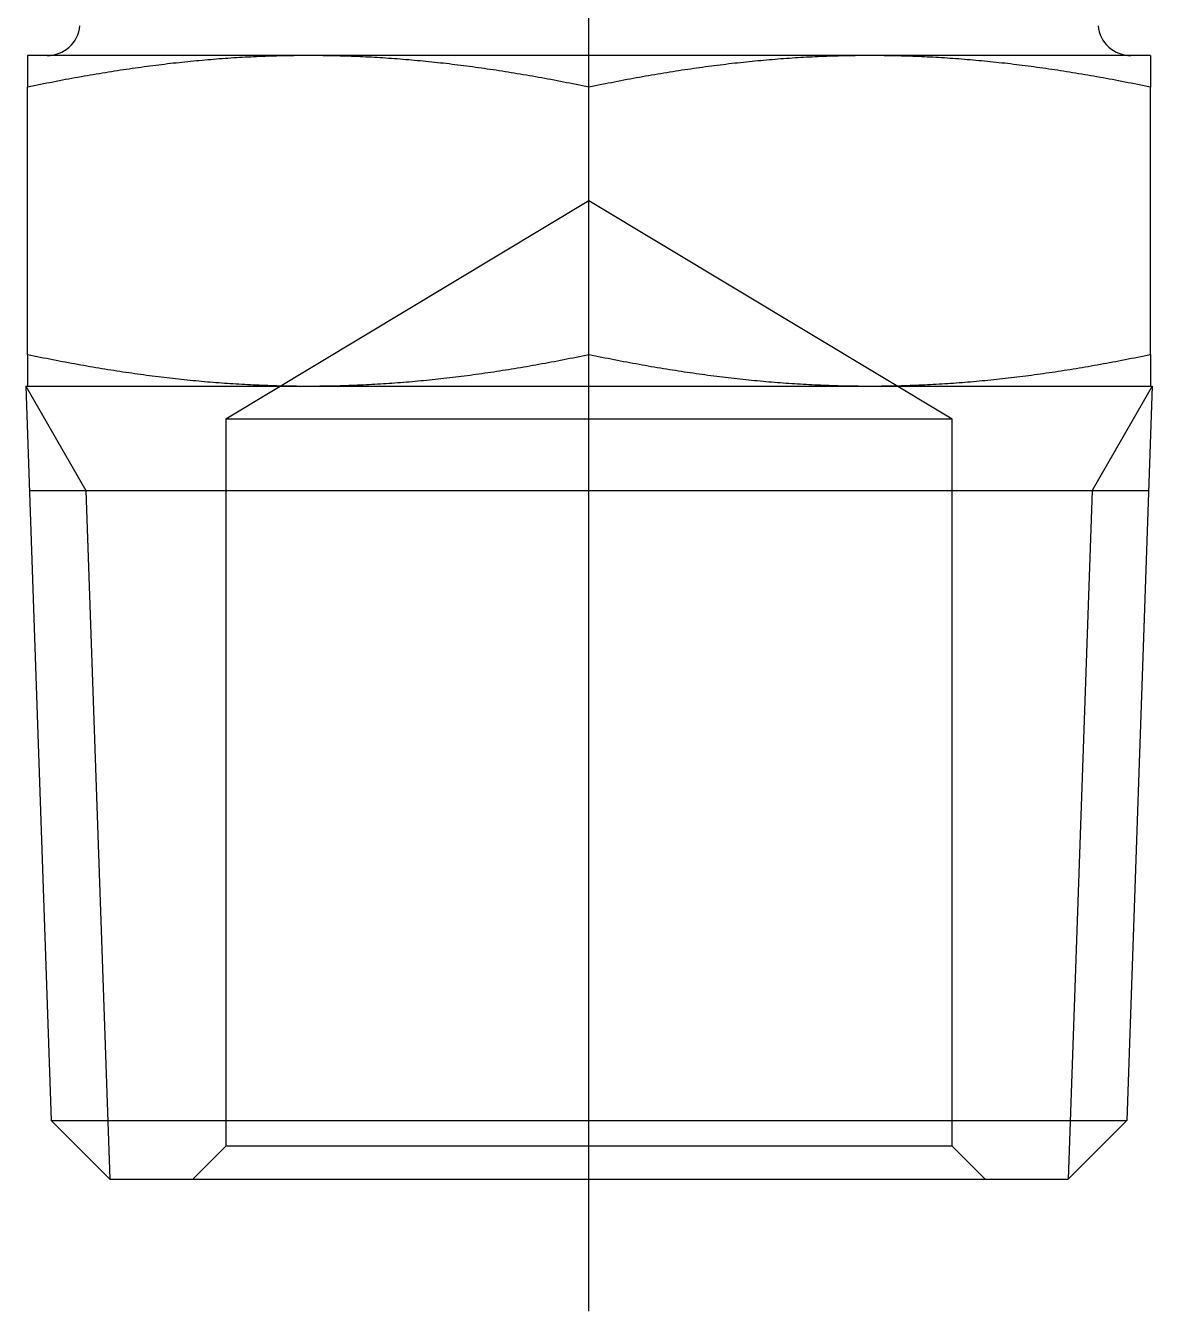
# Model space of a CAD drawing. Extents: x -50 to 64, y -50 to 12.
# Drawn here: x 42.66 to 59.71, y -32 to -12.55 of the extents above; entities that cross this region are included whole.
import ezdxf

# ---------------------------------------------------------------- set-up
doc = ezdxf.new("R2010")
doc.units = 0
doc.linetypes.add('CENTER', pattern=[50.8, 31.75, -6.35, 6.35, -6.35])
doc.linetypes.add('DASHED', pattern=[19.05, 12.7, -6.35])
doc.layers.get('0').update_dxf_attribs({"linetype": 'CONTINUOUS'})
doc.layers.add('CENTER', color=1, linetype='CENTER')

msp = doc.modelspace()

# ---------------------------------------------------------------- linework, layer by layer
at = {"color": 7, "linetype": 'CONTINUOUS'}
for p, q in [((46.935586, -13), (42.685586, -13)), ((42.685586, -13), (42.685586, -13.478604)), ((55.435586, -13), (46.935586, -13)), ((59.685586, -13), (55.435586, -13)), ((59.685586, -13), (59.685586, -13.478604)), ((42.685586, -17.521396), (42.685586, -13.478604)), ((51.185586, -17.521396), (51.185586, -13.478604)), ((59.685586, -17.521396), (59.685586, -13.478604)), ((42.685586, -17.521396), (42.685586, -18)), ((59.685586, -17.521396), (59.685586, -18)), ((42.657284, -18), (46.935586, -18)), ((42.657284, -18), (43.045359, -29.113026)), ((46.935586, -18), (55.435586, -18)), ((55.435586, -18), (59.713889, -18)), ((59.713889, -18), (59.325813, -29.113026)), ((42.712392, -19.578085), (59.658781, -19.578085)), ((43.045359, -29.113026), (59.325813, -29.113026)), ((43.932333, -30), (43.045359, -29.113026)), ((58.438839, -30), (59.325813, -29.113026)), ((43.932333, -30), (58.438839, -30))]:
    msp.add_line(p, q, dxfattribs=at)
at = {"color": 3, "linetype": 'DASHED'}
for p, q in [((51.185586, -15.195267), (45.685586, -18.5)), ((56.685586, -18.5), (51.185586, -15.195267)), ((56.685586, -18.5), (45.685586, -18.5)), ((45.685586, -18.5), (45.685586, -29.5)), ((56.685586, -29.5), (56.685586, -18.5)), ((45.685586, -29.5), (45.185586, -30)), ((56.685586, -29.5), (45.685586, -29.5)), ((57.185586, -30), (56.685586, -29.5))]:
    msp.add_line(p, q, dxfattribs=at)
at = {"color": 3, "linetype": 'CONTINUOUS'}
for p, q in [((42.657284, -18), (43.568392, -19.578085)), ((59.713889, -18), (58.802781, -19.578085)), ((43.568392, -19.578085), (43.932333, -30)), ((58.802781, -19.578085), (58.438839, -30))]:
    msp.add_line(p, q, dxfattribs=at)
at = {"color": 7}
for points in [[(46.9356, -13, 0), (46.8917, -13.0001, 0), (46.8479, -13.0002, 0), (46.8041, -13.0005, 0), (46.7604, -13.0009, 0), (46.7167, -13.0014, 0), (46.6731, -13.002, 0), (46.6295, -13.0027, 0), (46.5859, -13.0035, 0), (46.5424, -13.0044, 0), (46.4989, -13.0054, 0), (46.4554, -13.0066, 0), (46.412, -13.0078, 0), (46.3685, -13.0092, 0), (46.3251, -13.0106, 0), (46.2818, -13.0122, 0), (46.2384, -13.0138, 0), (46.1951, -13.0156, 0), (46.1517, -13.0175, 0), (46.1084, -13.0195, 0), (46.0651, -13.0216, 0), (46.0218, -13.0237, 0), (45.9785, -13.026, 0), (45.9352, -13.0284, 0), (45.8919, -13.0309, 0), (45.8486, -13.0335, 0), (45.8053, -13.0363, 0), (45.762, -13.0391, 0), (45.7187, -13.042, 0), (45.6753, -13.045, 0), (45.632, -13.0481, 0), (45.5886, -13.0514, 0), (45.5453, -13.0547, 0), (45.5019, -13.0581, 0), (45.4585, -13.0617, 0), (45.415, -13.0653, 0), (45.3716, -13.0691, 0), (45.3281, -13.0729, 0), (45.2846, -13.0769, 0), (45.241, -13.0809, 0), (45.1974, -13.0851, 0), (45.1538, -13.0893, 0), (45.1101, -13.0937, 0), (45.0664, -13.0982, 0), (45.0227, -13.1027, 0), (44.9789, -13.1074, 0), (44.9351, -13.1122, 0), (44.8912, -13.1171, 0), (44.8473, -13.1221, 0), (44.8033, -13.1272, 0), (44.7593, -13.1324, 0), (44.7152, -13.1377, 0), (44.671, -13.1431, 0), (44.6268, -13.1486, 0), (44.5825, -13.1542, 0), (44.5382, -13.1599, 0), (44.4938, -13.1658, 0), (44.4493, -13.1717, 0), (44.4047, -13.1777, 0), (44.3601, -13.1839, 0), (44.3154, -13.1901, 0), (44.2706, -13.1965, 0), (44.2258, -13.203, 0), (44.1808, -13.2095, 0), (44.1358, -13.2162, 0), (44.0907, -13.223, 0), (44.0455, -13.2299, 0), (44.0002, -13.2369, 0), (43.9548, -13.244, 0), (43.9093, -13.2512, 0), (43.8637, -13.2586, 0), (43.818, -13.266, 0), (43.7723, -13.2736, 0), (43.7264, -13.2812, 0), (43.6804, -13.289, 0), (43.6343, -13.2969, 0), (43.588, -13.3049, 0), (43.5417, -13.313, 0), (43.4953, -13.3212, 0), (43.4487, -13.3295, 0), (43.402, -13.338, 0), (43.3552, -13.3465, 0), (43.3083, -13.3552, 0), (43.2612, -13.364, 0), (43.214, -13.3729, 0), (43.1667, -13.3819, 0), (43.1192, -13.3911, 0), (43.0716, -13.4003, 0), (43.0239, -13.4097, 0), (42.976, -13.4192, 0), (42.928, -13.4288, 0), (42.8798, -13.4385, 0), (42.8315, -13.4483, 0), (42.783, -13.4583, 0), (42.7344, -13.4684, 0), (42.6856, -13.4786, 0)], [(51.1856, -13.4786, 0), (51.1368, -13.4684, 0), (51.0882, -13.4583, 0), (51.0397, -13.4483, 0), (50.9914, -13.4385, 0), (50.9432, -13.4288, 0), (50.8952, -13.4192, 0), (50.8473, -13.4097, 0), (50.7995, -13.4003, 0), (50.7519, -13.3911, 0), (50.7045, -13.3819, 0), (50.6572, -13.3729, 0), (50.61, -13.364, 0), (50.5629, -13.3552, 0), (50.516, -13.3465, 0), (50.4692, -13.338, 0), (50.4225, -13.3295, 0), (50.3759, -13.3212, 0), (50.3295, -13.313, 0), (50.2831, -13.3049, 0), (50.2369, -13.2969, 0), (50.1908, -13.289, 0), (50.1448, -13.2812, 0), (50.0989, -13.2736, 0), (50.0531, -13.266, 0), (50.0074, -13.2586, 0), (49.9619, -13.2512, 0), (49.9164, -13.244, 0), (49.871, -13.2369, 0), (49.8257, -13.2299, 0), (49.7805, -13.223, 0), (49.7354, -13.2162, 0), (49.6903, -13.2095, 0), (49.6454, -13.203, 0), (49.6005, -13.1965, 0), (49.5558, -13.1901, 0), (49.5111, -13.1839, 0), (49.4664, -13.1777, 0), (49.4219, -13.1717, 0), (49.3774, -13.1658, 0), (49.333, -13.1599, 0), (49.2887, -13.1542, 0), (49.2444, -13.1486, 0), (49.2002, -13.1431, 0), (49.156, -13.1377, 0), (49.1119, -13.1324, 0), (49.0679, -13.1272, 0), (49.0239, -13.1221, 0), (48.98, -13.1171, 0), (48.9361, -13.1122, 0), (48.8923, -13.1074, 0), (48.8485, -13.1027, 0), (48.8047, -13.0982, 0), (48.761, -13.0937, 0), (48.7174, -13.0893, 0), (48.6738, -13.0851, 0), (48.6302, -13.0809, 0), (48.5866, -13.0769, 0), (48.5431, -13.0729, 0), (48.4996, -13.0691, 0), (48.4562, -13.0653, 0), (48.4127, -13.0617, 0), (48.3693, -13.0581, 0), (48.3259, -13.0547, 0), (48.2825, -13.0514, 0), (48.2392, -13.0481, 0), (48.1958, -13.045, 0), (48.1525, -13.042, 0), (48.1092, -13.0391, 0), (48.0659, -13.0363, 0), (48.0226, -13.0335, 0), (47.9793, -13.0309, 0), (47.936, -13.0284, 0), (47.8927, -13.026, 0), (47.8494, -13.0237, 0), (47.8061, -13.0216, 0), (47.7628, -13.0195, 0), (47.7195, -13.0175, 0), (47.6761, -13.0156, 0), (47.6328, -13.0138, 0), (47.5894, -13.0122, 0), (47.546, -13.0106, 0), (47.5026, -13.0092, 0), (47.4592, -13.0078, 0), (47.4158, -13.0066, 0), (47.3723, -13.0054, 0), (47.3288, -13.0044, 0), (47.2853, -13.0035, 0), (47.2417, -13.0027, 0), (47.1981, -13.002, 0), (47.1545, -13.0014, 0), (47.1108, -13.0009, 0), (47.067, -13.0005, 0), (47.0233, -13.0002, 0), (46.9795, -13.0001, 0), (46.9356, -13, 0)], [(55.4356, -13, 0), (55.3917, -13.0001, 0), (55.3479, -13.0002, 0), (55.3041, -13.0005, 0), (55.2604, -13.0009, 0), (55.2167, -13.0014, 0), (55.1731, -13.002, 0), (55.1295, -13.0027, 0), (55.0859, -13.0035, 0), (55.0424, -13.0044, 0), (54.9989, -13.0054, 0), (54.9554, -13.0066, 0), (54.912, -13.0078, 0), (54.8685, -13.0092, 0), (54.8251, -13.0106, 0), (54.7818, -13.0122, 0), (54.7384, -13.0138, 0), (54.6951, -13.0156, 0), (54.6517, -13.0175, 0), (54.6084, -13.0195, 0), (54.5651, -13.0216, 0), (54.5218, -13.0237, 0), (54.4785, -13.026, 0), (54.4352, -13.0284, 0), (54.3919, -13.0309, 0), (54.3486, -13.0335, 0), (54.3053, -13.0363, 0), (54.262, -13.0391, 0), (54.2187, -13.042, 0), (54.1753, -13.045, 0), (54.132, -13.0481, 0), (54.0886, -13.0514, 0), (54.0453, -13.0547, 0), (54.0019, -13.0581, 0), (53.9585, -13.0617, 0), (53.915, -13.0653, 0), (53.8716, -13.0691, 0), (53.8281, -13.0729, 0), (53.7846, -13.0769, 0), (53.741, -13.0809, 0), (53.6974, -13.0851, 0), (53.6538, -13.0893, 0), (53.6101, -13.0937, 0), (53.5664, -13.0982, 0), (53.5227, -13.1027, 0), (53.4789, -13.1074, 0), (53.4351, -13.1122, 0), (53.3912, -13.1171, 0), (53.3473, -13.1221, 0), (53.3033, -13.1272, 0), (53.2593, -13.1324, 0), (53.2152, -13.1377, 0), (53.171, -13.1431, 0), (53.1268, -13.1486, 0), (53.0825, -13.1542, 0), (53.0382, -13.1599, 0), (52.9938, -13.1658, 0), (52.9493, -13.1717, 0), (52.9047, -13.1777, 0), (52.8601, -13.1839, 0), (52.8154, -13.1901, 0), (52.7706, -13.1965, 0), (52.7258, -13.203, 0), (52.6808, -13.2095, 0), (52.6358, -13.2162, 0), (52.5907, -13.223, 0), (52.5455, -13.2299, 0), (52.5002, -13.2369, 0), (52.4548, -13.244, 0), (52.4093, -13.2512, 0), (52.3637, -13.2586, 0), (52.318, -13.266, 0), (52.2723, -13.2736, 0), (52.2264, -13.2812, 0), (52.1804, -13.289, 0), (52.1343, -13.2969, 0), (52.088, -13.3049, 0), (52.0417, -13.313, 0), (51.9953, -13.3212, 0), (51.9487, -13.3295, 0), (51.902, -13.338, 0), (51.8552, -13.3465, 0), (51.8083, -13.3552, 0), (51.7612, -13.364, 0), (51.714, -13.3729, 0), (51.6667, -13.3819, 0), (51.6192, -13.3911, 0), (51.5716, -13.4003, 0), (51.5239, -13.4097, 0), (51.476, -13.4192, 0), (51.428, -13.4288, 0), (51.3798, -13.4385, 0), (51.3315, -13.4483, 0), (51.283, -13.4583, 0), (51.2344, -13.4684, 0), (51.1856, -13.4786, 0)], [(59.6856, -13.4786, 0), (59.6368, -13.4684, 0), (59.5882, -13.4583, 0), (59.5397, -13.4483, 0), (59.4914, -13.4385, 0), (59.4432, -13.4288, 0), (59.3952, -13.4192, 0), (59.3473, -13.4097, 0), (59.2995, -13.4003, 0), (59.2519, -13.3911, 0), (59.2045, -13.3819, 0), (59.1572, -13.3729, 0), (59.11, -13.364, 0), (59.0629, -13.3552, 0), (59.016, -13.3465, 0), (58.9692, -13.338, 0), (58.9225, -13.3295, 0), (58.8759, -13.3212, 0), (58.8295, -13.313, 0), (58.7831, -13.3049, 0), (58.7369, -13.2969, 0), (58.6908, -13.289, 0), (58.6448, -13.2812, 0), (58.5989, -13.2736, 0), (58.5531, -13.266, 0), (58.5074, -13.2586, 0), (58.4619, -13.2512, 0), (58.4164, -13.244, 0), (58.371, -13.2369, 0), (58.3257, -13.2299, 0), (58.2805, -13.223, 0), (58.2354, -13.2162, 0), (58.1903, -13.2095, 0), (58.1454, -13.203, 0), (58.1005, -13.1965, 0), (58.0558, -13.1901, 0), (58.0111, -13.1839, 0), (57.9664, -13.1777, 0), (57.9219, -13.1717, 0), (57.8774, -13.1658, 0), (57.833, -13.1599, 0), (57.7887, -13.1542, 0), (57.7444, -13.1486, 0), (57.7002, -13.1431, 0), (57.656, -13.1377, 0), (57.6119, -13.1324, 0), (57.5679, -13.1272, 0), (57.5239, -13.1221, 0), (57.48, -13.1171, 0), (57.4361, -13.1122, 0), (57.3923, -13.1074, 0), (57.3485, -13.1027, 0), (57.3047, -13.0982, 0), (57.261, -13.0937, 0), (57.2174, -13.0893, 0), (57.1738, -13.0851, 0), (57.1302, -13.0809, 0), (57.0866, -13.0769, 0), (57.0431, -13.0729, 0), (56.9996, -13.0691, 0), (56.9562, -13.0653, 0), (56.9127, -13.0617, 0), (56.8693, -13.0581, 0), (56.8259, -13.0547, 0), (56.7825, -13.0514, 0), (56.7392, -13.0481, 0), (56.6958, -13.045, 0), (56.6525, -13.042, 0), (56.6092, -13.0391, 0), (56.5659, -13.0363, 0), (56.5226, -13.0335, 0), (56.4793, -13.0309, 0), (56.436, -13.0284, 0), (56.3927, -13.026, 0), (56.3494, -13.0237, 0), (56.3061, -13.0216, 0), (56.2628, -13.0195, 0), (56.2195, -13.0175, 0), (56.1761, -13.0156, 0), (56.1328, -13.0138, 0), (56.0894, -13.0122, 0), (56.046, -13.0106, 0), (56.0026, -13.0092, 0), (55.9592, -13.0078, 0), (55.9158, -13.0066, 0), (55.8723, -13.0054, 0), (55.8288, -13.0044, 0), (55.7853, -13.0035, 0), (55.7417, -13.0027, 0), (55.6981, -13.002, 0), (55.6545, -13.0014, 0), (55.6108, -13.0009, 0), (55.567, -13.0005, 0), (55.5233, -13.0002, 0), (55.4795, -13.0001, 0), (55.4356, -13, 0)], [(42.6856, -17.5214, 0), (42.734, -17.5315, 0), (42.7822, -17.5415, 0), (42.8304, -17.5514, 0), (42.8783, -17.5612, 0), (42.9262, -17.5709, 0), (42.9738, -17.5804, 0), (43.0214, -17.5898, 0), (43.0688, -17.5991, 0), (43.1161, -17.6083, 0), (43.1633, -17.6174, 0), (43.2103, -17.6264, 0), (43.2573, -17.6353, 0), (43.304, -17.644, 0), (43.3507, -17.6526, 0), (43.3973, -17.6612, 0), (43.4437, -17.6696, 0), (43.4901, -17.6779, 0), (43.5363, -17.6861, 0), (43.5824, -17.6941, 0), (43.6284, -17.7021, 0), (43.6743, -17.71, 0), (43.7201, -17.7177, 0), (43.7659, -17.7254, 0), (43.8115, -17.7329, 0), (43.857, -17.7403, 0), (43.9024, -17.7477, 0), (43.9478, -17.7549, 0), (43.993, -17.762, 0), (44.0382, -17.769, 0), (44.0833, -17.7759, 0), (44.1283, -17.7827, 0), (44.1732, -17.7893, 0), (44.218, -17.7959, 0), (44.2628, -17.8024, 0), (44.3075, -17.8087, 0), (44.3521, -17.815, 0), (44.3967, -17.8212, 0), (44.4411, -17.8272, 0), (44.4856, -17.8331, 0), (44.5299, -17.839, 0), (44.5742, -17.8447, 0), (44.6185, -17.8504, 0), (44.6627, -17.8559, 0), (44.7068, -17.8613, 0), (44.7509, -17.8666, 0), (44.7949, -17.8718, 0), (44.8389, -17.877, 0), (44.8828, -17.882, 0), (44.9267, -17.8869, 0), (44.9706, -17.8917, 0), (45.0144, -17.8964, 0), (45.0582, -17.901, 0), (45.1019, -17.9055, 0), (45.1456, -17.9099, 0), (45.1893, -17.9141, 0), (45.233, -17.9183, 0), (45.2766, -17.9224, 0), (45.3202, -17.9264, 0), (45.3637, -17.9303, 0), (45.4073, -17.934, 0), (45.4508, -17.9377, 0), (45.4944, -17.9413, 0), (45.5379, -17.9447, 0), (45.5814, -17.9481, 0), (45.6248, -17.9513, 0), (45.6683, -17.9545, 0), (45.7118, -17.9575, 0), (45.7552, -17.9605, 0), (45.7987, -17.9633, 0), (45.8422, -17.9661, 0), (45.8856, -17.9687, 0), (45.9291, -17.9712, 0), (45.9726, -17.9736, 0), (46.0161, -17.976, 0), (46.0596, -17.9782, 0), (46.1031, -17.9803, 0), (46.1466, -17.9823, 0), (46.1902, -17.9842, 0), (46.2338, -17.986, 0), (46.2773, -17.9877, 0), (46.321, -17.9892, 0), (46.3646, -17.9907, 0), (46.4083, -17.9921, 0), (46.452, -17.9933, 0), (46.4957, -17.9945, 0), (46.5395, -17.9955, 0), (46.5833, -17.9965, 0), (46.6272, -17.9973, 0), (46.6711, -17.998, 0), (46.7151, -17.9986, 0), (46.7591, -17.9991, 0), (46.8031, -17.9995, 0), (46.8472, -17.9998, 0), (46.8914, -17.9999, 0), (46.9356, -18, 0)], [(46.9356, -18, 0), (46.9798, -17.9999, 0), (47.024, -17.9998, 0), (47.0681, -17.9995, 0), (47.1121, -17.9991, 0), (47.1561, -17.9986, 0), (47.2001, -17.998, 0), (47.244, -17.9973, 0), (47.2878, -17.9965, 0), (47.3317, -17.9955, 0), (47.3754, -17.9945, 0), (47.4192, -17.9933, 0), (47.4629, -17.9921, 0), (47.5066, -17.9907, 0), (47.5502, -17.9892, 0), (47.5938, -17.9877, 0), (47.6374, -17.986, 0), (47.681, -17.9842, 0), (47.7245, -17.9823, 0), (47.7681, -17.9803, 0), (47.8116, -17.9782, 0), (47.8551, -17.976, 0), (47.8986, -17.9736, 0), (47.9421, -17.9712, 0), (47.9855, -17.9687, 0), (48.029, -17.9661, 0), (48.0725, -17.9633, 0), (48.1159, -17.9605, 0), (48.1594, -17.9575, 0), (48.2029, -17.9545, 0), (48.2463, -17.9513, 0), (48.2898, -17.9481, 0), (48.3333, -17.9447, 0), (48.3768, -17.9413, 0), (48.4203, -17.9377, 0), (48.4639, -17.934, 0), (48.5074, -17.9303, 0), (48.551, -17.9264, 0), (48.5946, -17.9224, 0), (48.6382, -17.9183, 0), (48.6819, -17.9141, 0), (48.7255, -17.9099, 0), (48.7693, -17.9055, 0), (48.813, -17.901, 0), (48.8568, -17.8964, 0), (48.9006, -17.8917, 0), (48.9444, -17.8869, 0), (48.9883, -17.882, 0), (49.0323, -17.877, 0), (49.0763, -17.8718, 0), (49.1203, -17.8666, 0), (49.1644, -17.8613, 0), (49.2085, -17.8559, 0), (49.2527, -17.8504, 0), (49.2969, -17.8447, 0), (49.3412, -17.839, 0), (49.3856, -17.8331, 0), (49.43, -17.8272, 0), (49.4745, -17.8212, 0), (49.5191, -17.815, 0), (49.5637, -17.8087, 0), (49.6084, -17.8024, 0), (49.6532, -17.7959, 0), (49.698, -17.7893, 0), (49.7429, -17.7827, 0), (49.7879, -17.7759, 0), (49.833, -17.769, 0), (49.8782, -17.762, 0), (49.9234, -17.7549, 0), (49.9688, -17.7477, 0), (50.0142, -17.7403, 0), (50.0597, -17.7329, 0), (50.1053, -17.7254, 0), (50.151, -17.7177, 0), (50.1968, -17.71, 0), (50.2427, -17.7021, 0), (50.2888, -17.6941, 0), (50.3349, -17.6861, 0), (50.3811, -17.6779, 0), (50.4274, -17.6696, 0), (50.4739, -17.6612, 0), (50.5204, -17.6526, 0), (50.5671, -17.644, 0), (50.6139, -17.6353, 0), (50.6608, -17.6264, 0), (50.7079, -17.6174, 0), (50.755, -17.6083, 0), (50.8023, -17.5991, 0), (50.8498, -17.5898, 0), (50.8973, -17.5804, 0), (50.945, -17.5709, 0), (50.9928, -17.5612, 0), (51.0408, -17.5514, 0), (51.0889, -17.5415, 0), (51.1372, -17.5315, 0), (51.1856, -17.5214, 0)], [(51.1856, -17.5214, 0), (51.234, -17.5315, 0), (51.2822, -17.5415, 0), (51.3304, -17.5514, 0), (51.3783, -17.5612, 0), (51.4262, -17.5709, 0), (51.4738, -17.5804, 0), (51.5214, -17.5898, 0), (51.5688, -17.5991, 0), (51.6161, -17.6083, 0), (51.6633, -17.6174, 0), (51.7103, -17.6264, 0), (51.7573, -17.6353, 0), (51.804, -17.644, 0), (51.8507, -17.6526, 0), (51.8973, -17.6612, 0), (51.9437, -17.6696, 0), (51.9901, -17.6779, 0), (52.0363, -17.6861, 0), (52.0824, -17.6941, 0), (52.1284, -17.7021, 0), (52.1743, -17.71, 0), (52.2201, -17.7177, 0), (52.2659, -17.7254, 0), (52.3115, -17.7329, 0), (52.357, -17.7403, 0), (52.4024, -17.7477, 0), (52.4478, -17.7549, 0), (52.493, -17.762, 0), (52.5382, -17.769, 0), (52.5833, -17.7759, 0), (52.6283, -17.7827, 0), (52.6732, -17.7893, 0), (52.718, -17.7959, 0), (52.7628, -17.8024, 0), (52.8075, -17.8087, 0), (52.8521, -17.815, 0), (52.8967, -17.8212, 0), (52.9411, -17.8272, 0), (52.9856, -17.8331, 0), (53.0299, -17.839, 0), (53.0742, -17.8447, 0), (53.1185, -17.8504, 0), (53.1627, -17.8559, 0), (53.2068, -17.8613, 0), (53.2509, -17.8666, 0), (53.2949, -17.8718, 0), (53.3389, -17.877, 0), (53.3828, -17.882, 0), (53.4267, -17.8869, 0), (53.4706, -17.8917, 0), (53.5144, -17.8964, 0), (53.5582, -17.901, 0), (53.6019, -17.9055, 0), (53.6456, -17.9099, 0), (53.6893, -17.9141, 0), (53.733, -17.9183, 0), (53.7766, -17.9224, 0), (53.8202, -17.9264, 0), (53.8637, -17.9303, 0), (53.9073, -17.934, 0), (53.9508, -17.9377, 0), (53.9944, -17.9413, 0), (54.0379, -17.9447, 0), (54.0814, -17.9481, 0), (54.1248, -17.9513, 0), (54.1683, -17.9545, 0), (54.2118, -17.9575, 0), (54.2552, -17.9605, 0), (54.2987, -17.9633, 0), (54.3422, -17.9661, 0), (54.3856, -17.9687, 0), (54.4291, -17.9712, 0), (54.4726, -17.9736, 0), (54.5161, -17.976, 0), (54.5596, -17.9782, 0), (54.6031, -17.9803, 0), (54.6466, -17.9823, 0), (54.6902, -17.9842, 0), (54.7338, -17.986, 0), (54.7773, -17.9877, 0), (54.821, -17.9892, 0), (54.8646, -17.9907, 0), (54.9083, -17.9921, 0), (54.952, -17.9933, 0), (54.9957, -17.9945, 0), (55.0395, -17.9955, 0), (55.0833, -17.9965, 0), (55.1272, -17.9973, 0), (55.1711, -17.998, 0), (55.2151, -17.9986, 0), (55.2591, -17.9991, 0), (55.3031, -17.9995, 0), (55.3472, -17.9998, 0), (55.3914, -17.9999, 0), (55.4356, -18, 0)], [(55.4356, -18, 0), (55.4798, -17.9999, 0), (55.524, -17.9998, 0), (55.5681, -17.9995, 0), (55.6121, -17.9991, 0), (55.6561, -17.9986, 0), (55.7001, -17.998, 0), (55.744, -17.9973, 0), (55.7878, -17.9965, 0), (55.8317, -17.9955, 0), (55.8754, -17.9945, 0), (55.9192, -17.9933, 0), (55.9629, -17.9921, 0), (56.0066, -17.9907, 0), (56.0502, -17.9892, 0), (56.0938, -17.9877, 0), (56.1374, -17.986, 0), (56.181, -17.9842, 0), (56.2245, -17.9823, 0), (56.2681, -17.9803, 0), (56.3116, -17.9782, 0), (56.3551, -17.976, 0), (56.3986, -17.9736, 0), (56.4421, -17.9712, 0), (56.4855, -17.9687, 0), (56.529, -17.9661, 0), (56.5725, -17.9633, 0), (56.6159, -17.9605, 0), (56.6594, -17.9575, 0), (56.7029, -17.9545, 0), (56.7463, -17.9513, 0), (56.7898, -17.9481, 0), (56.8333, -17.9447, 0), (56.8768, -17.9413, 0), (56.9203, -17.9377, 0), (56.9639, -17.934, 0), (57.0074, -17.9303, 0), (57.051, -17.9264, 0), (57.0946, -17.9224, 0), (57.1382, -17.9183, 0), (57.1819, -17.9141, 0), (57.2255, -17.9099, 0), (57.2693, -17.9055, 0), (57.313, -17.901, 0), (57.3568, -17.8964, 0), (57.4006, -17.8917, 0), (57.4444, -17.8869, 0), (57.4883, -17.882, 0), (57.5323, -17.877, 0), (57.5763, -17.8718, 0), (57.6203, -17.8666, 0), (57.6644, -17.8613, 0), (57.7085, -17.8559, 0), (57.7527, -17.8504, 0), (57.7969, -17.8447, 0), (57.8412, -17.839, 0), (57.8856, -17.8331, 0), (57.93, -17.8272, 0), (57.9745, -17.8212, 0), (58.0191, -17.815, 0), (58.0637, -17.8087, 0), (58.1084, -17.8024, 0), (58.1532, -17.7959, 0), (58.198, -17.7893, 0), (58.2429, -17.7827, 0), (58.2879, -17.7759, 0), (58.333, -17.769, 0), (58.3782, -17.762, 0), (58.4234, -17.7549, 0), (58.4688, -17.7477, 0), (58.5142, -17.7403, 0), (58.5597, -17.7329, 0), (58.6053, -17.7254, 0), (58.651, -17.7177, 0), (58.6968, -17.71, 0), (58.7427, -17.7021, 0), (58.7888, -17.6941, 0), (58.8349, -17.6861, 0), (58.8811, -17.6779, 0), (58.9274, -17.6696, 0), (58.9739, -17.6612, 0), (59.0204, -17.6526, 0), (59.0671, -17.644, 0), (59.1139, -17.6353, 0), (59.1608, -17.6264, 0), (59.2079, -17.6174, 0), (59.255, -17.6083, 0), (59.3023, -17.5991, 0), (59.3498, -17.5898, 0), (59.3973, -17.5804, 0), (59.445, -17.5709, 0), (59.4928, -17.5612, 0), (59.5408, -17.5514, 0), (59.5889, -17.5415, 0), (59.6372, -17.5315, 0), (59.6856, -17.5214, 0)]]:
    msp.add_polyline3d(points, dxfattribs=at)
at = {"color": 7, "linetype": 'CONTINUOUS'}
for centre, start, end in [((42.981357, -12.5), 270, 354.5076754), ((59.389815, -12.5), 185.4923246, 270)]:
    msp.add_arc(centre, 0.5, start, end, dxfattribs=at)
at = {"layer": 'CENTER', "color": 1, "linetype": 'CENTER'}
msp.add_line((51.185586, -32), (51.185586, 11.85), dxfattribs=at)

doc.saveas('drawing.dxf')
